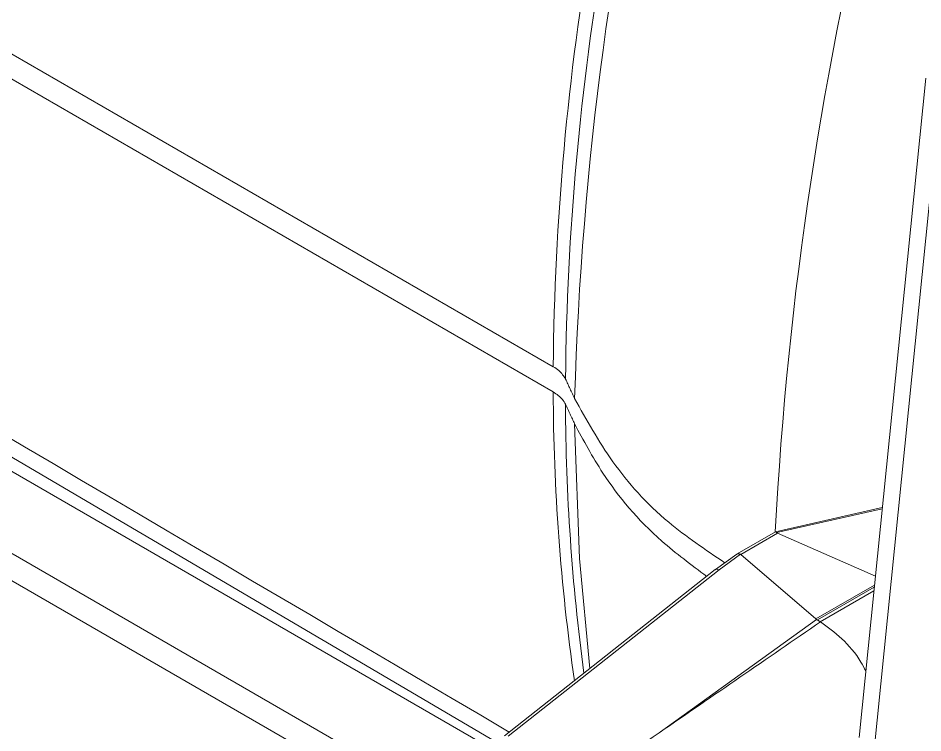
# Model space of a CAD drawing. Extents: x 11 to 120, y 2 to 94.
# Drawn here: x 84.262 to 85.436, y 14.513 to 15.44 of the extents above; entities that cross this region are included whole.
import ezdxf

# ---------------------------------------------------------------- set-up
doc = ezdxf.new("R2010")
doc.units = 0
doc.header["$MEASUREMENT"] = 0
doc.linetypes.add('SLD-Solid', pattern=[0])
doc.layers.add('OBJECT', color=7, linetype='CONTINUOUS')

msp = doc.modelspace()

# ---------------------------------------------------------------- linework, layer by layer
at = {"layer": 'OBJECT', "color": 7, "linetype": 'SLD-Solid', "lineweight": 15}
for p, q in [((84.9562, 14.9875), (81.6442, 16.8995)), ((81.6442, 16.8668), (84.9562, 14.9548)), ((84.889, 14.4848), (82.1888, 16.0435)), ((82.1959, 15.9332), (84.8059, 14.4265)), ((82.22, 15.884), (84.77, 14.4119)), ((85.4395, 15.3616), (85.353, 14.5067)), ((85.4575, 15.3297), (85.371, 14.4749)), ((85.3831, 14.8048), (85.2446, 14.7733)), ((85.383, 14.8033), (85.2465, 14.7723)), ((85.2444, 14.7732), (85.1948, 14.7446)), ((85.2473, 14.7717), (85.1995, 14.7441)), ((85.3742, 14.716), (85.2473, 14.7717)), ((85.1946, 14.7444), (85.1666, 14.7243)), ((85.1993, 14.7442), (85.1714, 14.7241)), ((85.1995, 14.7441), (85.1993, 14.7442)), ((85.1995, 14.7441), (85.297, 14.6604)), ((85.1665, 14.7243), (84.8928, 14.5086)), ((85.1714, 14.7241), (84.8977, 14.5085)), ((85.297, 14.6604), (85.373, 14.7042)), ((85.3727, 14.7015), (85.299, 14.659)), ((85.3027, 14.6568), (85.3722, 14.697)), ((85.0938, 14.5128), (85.2979, 14.6596)), ((85.299, 14.659), (85.3027, 14.6568)), ((85.303, 14.6567), (85.3027, 14.6568))]:
    msp.add_line(p, q, dxfattribs=at)
at = {"layer": 'OBJECT', "color": 7, "linetype": 'SLD-Solid', "lineweight": 15, "flags": 128}
for points in [[(81.6692, 16.3898), (82.3097, 16.0132), (84.889, 14.4968)], [(85.0036, 14.5959), (84.9902, 14.7386), (84.984, 14.9134)]]:
    msp.add_lwpolyline(points, dxfattribs=at)
at = {"layer": 'OBJECT', "color": 7, "linetype": 'SLD-Solid', "lineweight": 15}
for centre, radius, start, end in [((89.3858, 14.8143), 4.4038, 154.7208, 178.2852), ((89.8866, 14.532), 4.6485, 154.5679, 177.026), ((88.4663, 14.9549), 3.5102, 170.2276, 179.4687), ((88.4914, 14.9389), 3.5193, 170.2276, 179.4695), ((87.6057, 14.9617), 2.6495, 180.1489, 188.2777), ((87.6448, 14.9463), 2.6726, 180.161, 187.6619)]:
    msp.add_arc(centre, radius, start, end, dxfattribs=at)
for centre, major_axis, ratio, start_param, end_param in [((85.2739, 14.7787), (0.0277, 0.0059), 0.181801, 3.247873, 3.388474), ((85.2001, 14.7361), (-0.00543, 0.00841), 0.541118, 5.523194, 6.31022), ((85.1726, 14.7163), (-0.00602, 0.00799), 0.518549, 5.484768, 6.294577), ((86.6809, 17.5447), (13.5348, 9.6488), 0.094709, 4.527712, 4.543224), ((84.6075, 14.1618), (0.691, 0.4971), 0.099986, 0.011157, 0.024246), ((84.608, 14.162), (0.6943, 0.494), 0.104684, 0.047827, 0.060918)]:
    msp.add_ellipse(centre, major_axis=major_axis, ratio=ratio, start_param=start_param, end_param=end_param, dxfattribs=at)
for points, knots in [([(81.6458, 16.4278), (81.7049, 16.393), (82.0002, 16.2192), (83.0846, 15.5811), (84.11, 14.9779), (84.8992, 14.5136)], [0, 0, 0, 0, 0.054468, 0.272342, 1, 1, 1, 1]), ([(84.9722, 14.9714), (84.9698, 14.9753), (84.9661, 14.9812), (84.9588, 14.9858), (84.9562, 14.9875)], [0, 0, 0, 0, 0.64356, 1, 1, 1, 1]), ([(84.9562, 14.9548), (84.9607, 14.9517), (84.9677, 14.9469), (84.971, 14.9409), (84.9722, 14.9388)], [0, 0, 0, 0, 0.64356, 1, 1, 1, 1]), ([(84.984, 14.9461), (84.9993, 14.9186), (85.0303, 14.8628), (85.0947, 14.7899), (85.1536, 14.7503), (85.179, 14.7332)], [0, 0, 0, 0, 0.357176, 0.722761, 1, 1, 1, 1]), ([(85.1554, 14.7155), (85.1353, 14.7305), (85.0803, 14.7715), (85.0237, 14.8392), (84.9955, 14.892), (84.984, 14.9134)], [0, 0, 0, 0, 0.255138, 0.6979, 1, 1, 1, 1]), ([(85.2445, 14.7732), (85.2445, 14.7732), (85.2446, 14.7734), (85.2455, 14.7732), (85.2462, 14.7725), (85.2465, 14.7723)], [0, 0, 0, 0, 0.116845, 0.672291, 1, 1, 1, 1]), ([(85.303, 14.6567), (85.3122, 14.6499), (85.3307, 14.6364), (85.3515, 14.6125), (85.3597, 14.5968), (85.3617, 14.5929)], [0, 0, 0, 0, 0.430278, 0.860552, 1, 1, 1, 1]), ([(84.5879, 14.157), (84.592, 14.1598), (84.6124, 14.1741), (84.6984, 14.234), (84.8637, 14.3494), (85.0112, 14.4541), (85.0938, 14.5128)], [0, 0, 0, 0, 0.024148, 0.120739, 0.507103, 1, 1, 1, 1])]:
    msp.add_open_spline(points, degree=3, knots=knots, dxfattribs=at)
for points in [[(84.984, 14.9461), (84.9722, 14.9714)], [(84.9722, 14.9388), (84.984, 14.9134)]]:
    msp.add_open_spline(points, degree=1, dxfattribs=at)

doc.saveas('drawing.dxf')
